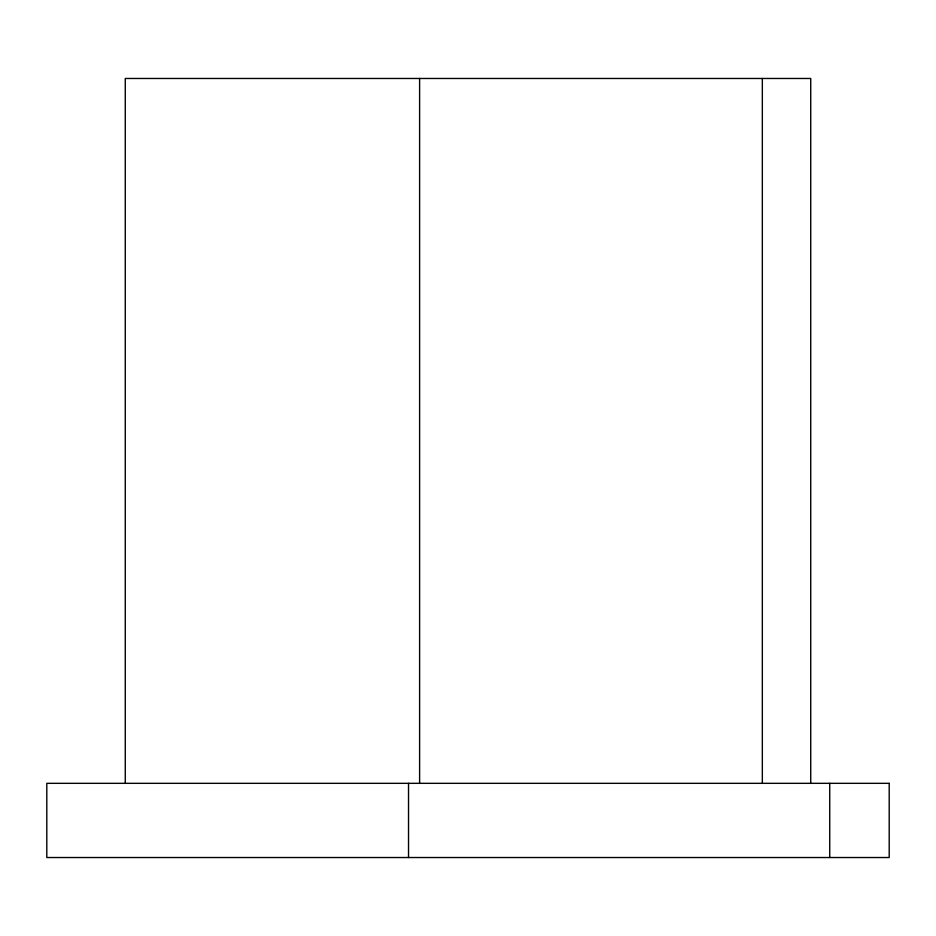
<?xml version="1.0" encoding="UTF-8"?>
<svg xmlns="http://www.w3.org/2000/svg" width="936" height="936" viewBox="0 0 936 936"><rect width="100%" height="100%" fill="white"/><g stroke="black" fill="none" stroke-linecap="round" stroke-linejoin="round"><path stroke-width="1.4" d="M829.729 783.327L829.729 857.528M810.728 783.327L810.728 78.472L125.272 78.472L125.272 783.327M762.337 78.472L762.337 783.327M419.609 78.472L419.609 783.327M408.529 783.327L408.529 857.528M889.2 783.327L46.8 783.327L46.8 857.528L889.2 857.528L889.2 783.327"/></g></svg>
